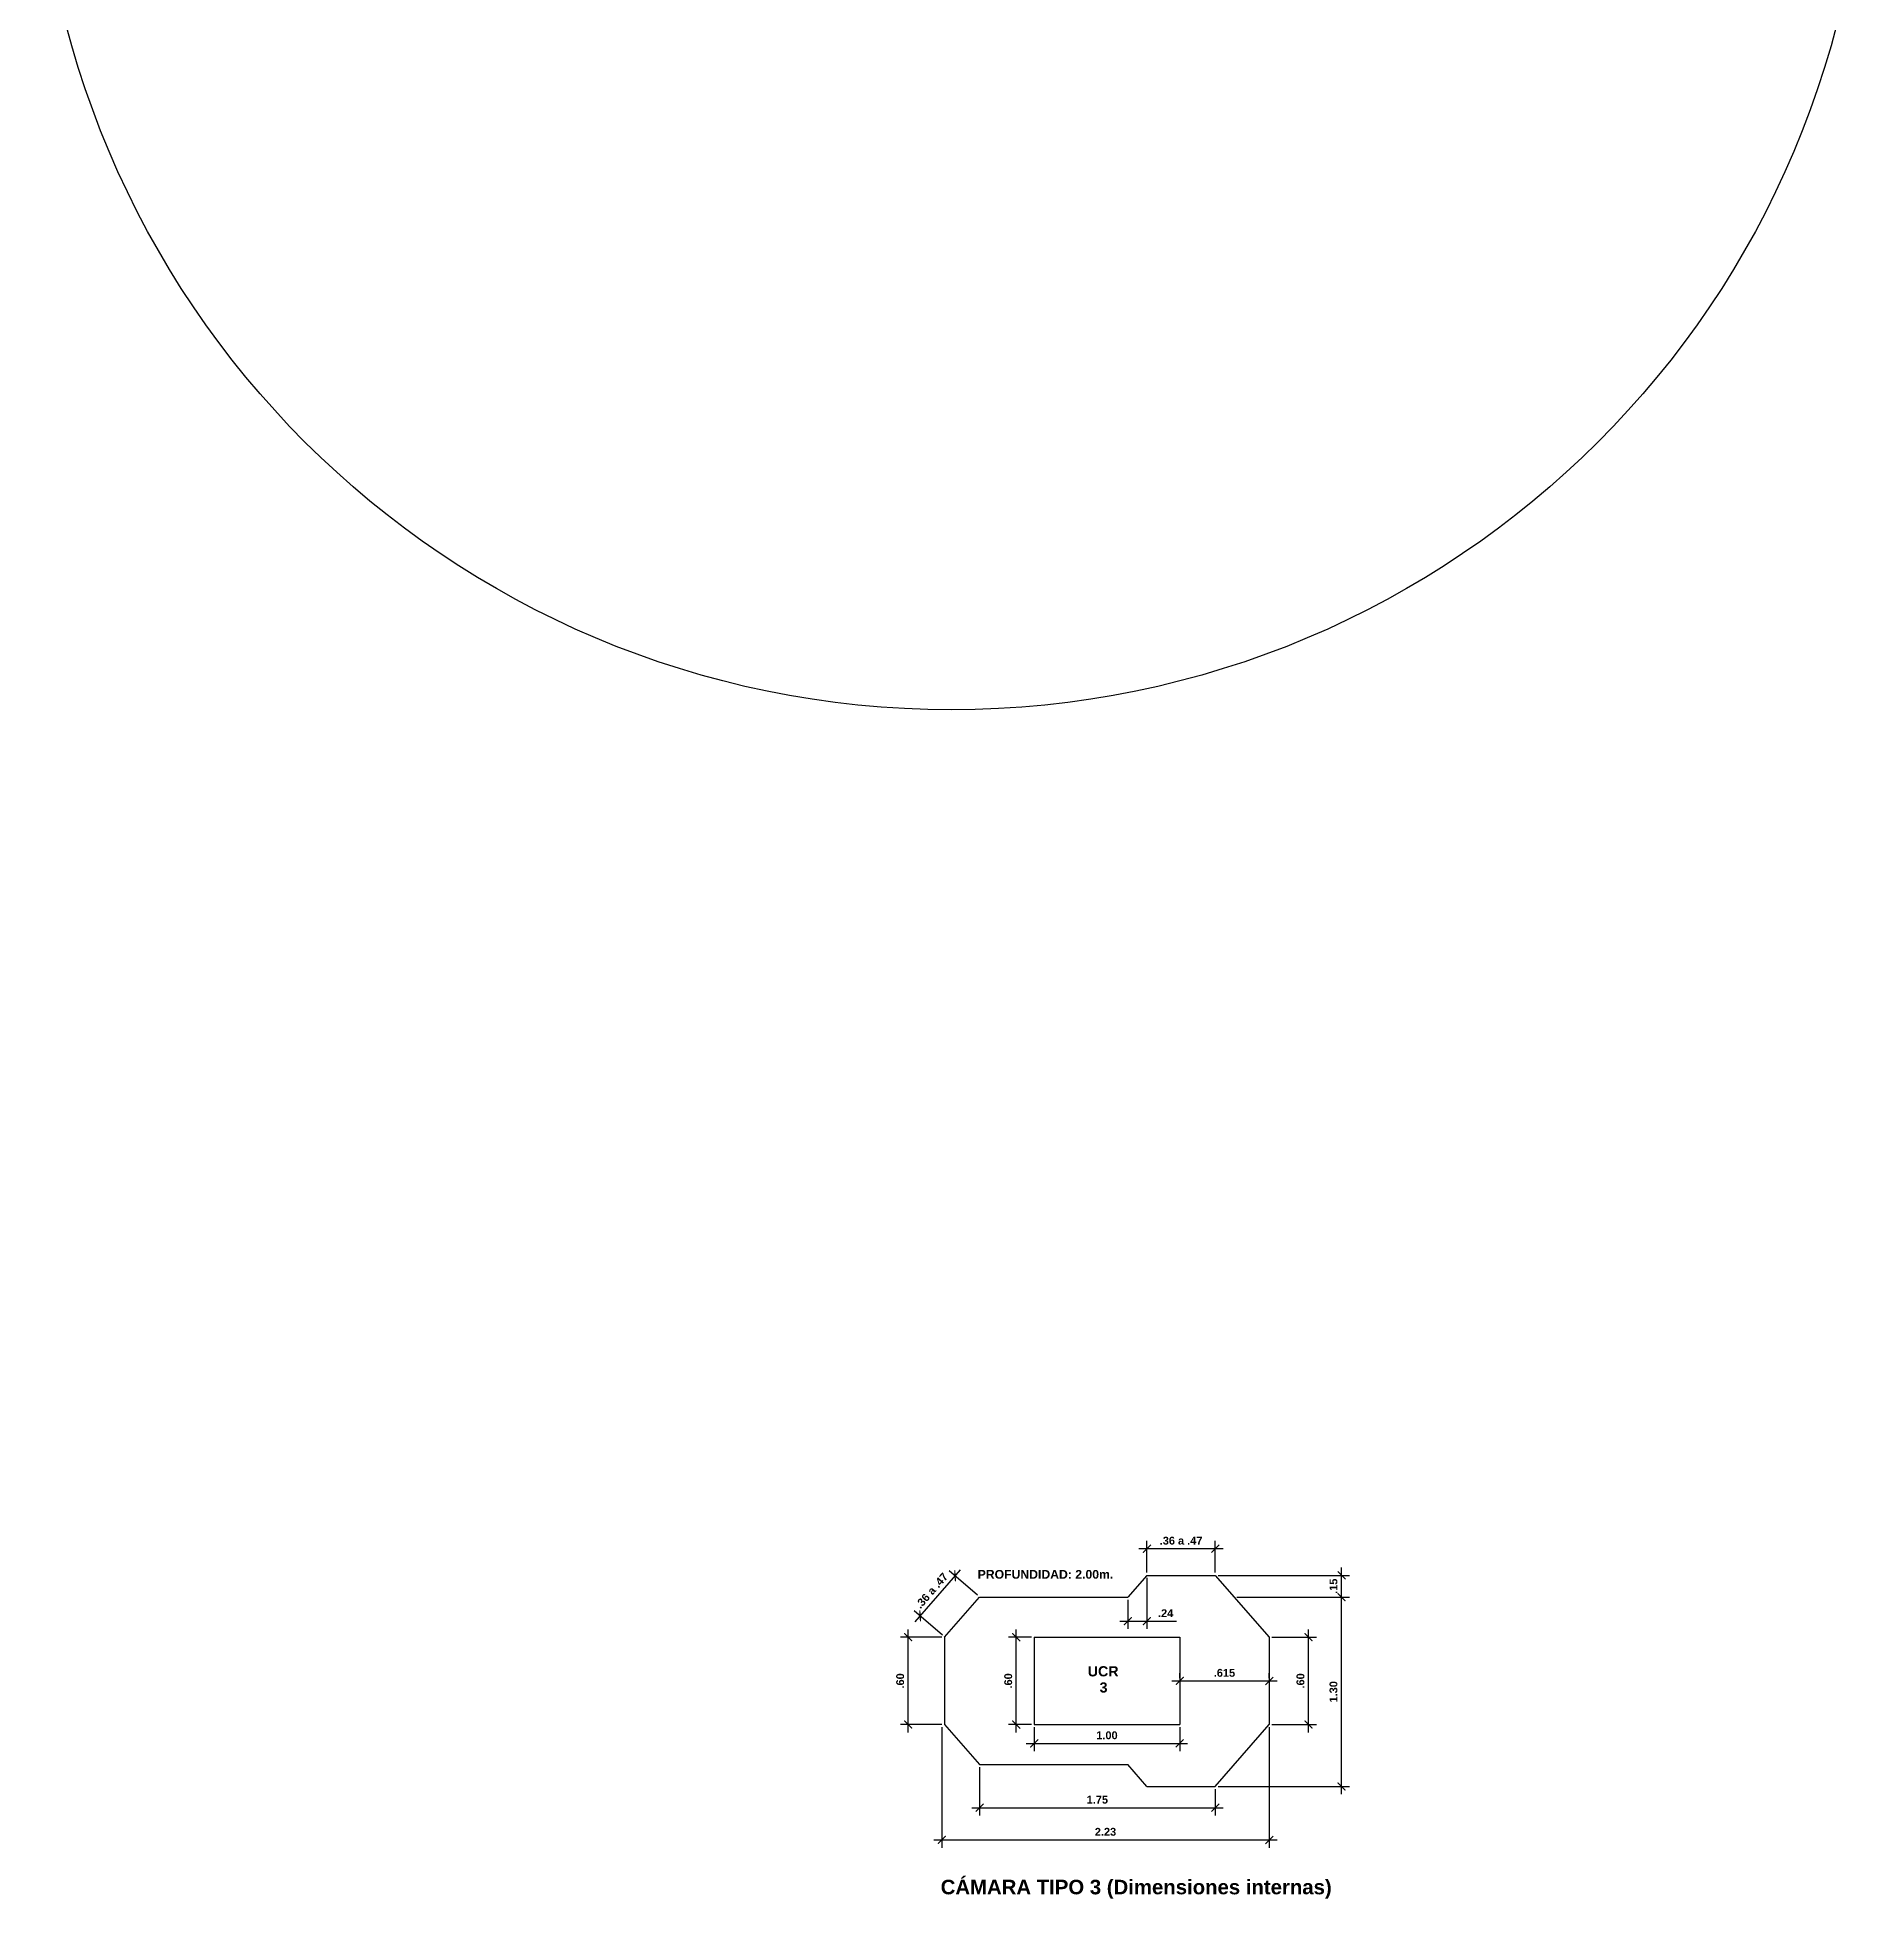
# Model space of a CAD drawing. Extents: x -1592 to 8, y 0 to 418.
# Drawn here: x -1267.13 to -1254.57, y 275 to 287.79 of the extents above; entities that cross this region are included whole.
import ezdxf

# ---------------------------------------------------------------- set-up
doc = ezdxf.new("R2010")
doc.units = 0
doc.header["$LTSCALE"] = 0.5
doc.header["$MEASUREMENT"] = 0
doc.layers.get('0').update_dxf_attribs({"linetype": 'CONTINUOUS'})
doc.layers.get('DEFPOINTS').update_dxf_attribs({"linetype": 'CONTINUOUS'})
for name, color, linetype in [('COTAS', 1, 'CONTINUOUS'), ('fib-optica', 2, 'CONTINUOUS'), ('paredes', 1, 'CONTINUOUS')]:
    doc.layers.add(name, color=color, linetype=linetype)
doc.styles.add('ALR4', font='sanssb__.ttf')
doc.dimstyles.new('1-50', dxfattribs={"dimscale": 0.6, "dimtxt": 0.18, "dimasz": 0.18, "dimexe": 0.18, "dimexo": 0.0625, "dimgap": 0.09, "dimtad": 1, "dimzin": 4, "dimdsep": 46, "dimtxsty": 'Standard', "dimblk1": 'ARCHTICK', "dimblk2": 'ARCHTICK', "dimsah": 1, "dimcen": 0.09, "dimdle": 0.18, "dimclrd": 6, "dimclre": 6, "dimclrt": 1, "dimadec": 0, "dimazin": 0, "dimtfac": 1, "dimtofl": 0, "dimtmove": 0, "dimatfit": 3, "dimldrblk": 'ARCHTICK', "dimfxl": 1, "dimtolj": 1, "dimtzin": 4, "dimarcsym": 0})

# ---------------------------------------------------------------- blocks, each defined once
blk = doc.blocks.new('_ARCHTICK')
at = {"color": 0, "linetype": 'ByBlock', "const_width": 0.15}
blk.add_lwpolyline([(-0.5, -0.5), (0.5, 0.5)], dxfattribs=at)
blk = doc.blocks.new('*D27')
at = {"layer": 'COTAS', "color": 6, "lineweight": -2, "transparency": 16777216}
for p, q in [((-1261.144, 276.143), (-1261.144, 276.851)), ((-1260.913, 276.797), (-1261.198, 276.797)), ((-1260.913, 276.197), (-1261.198, 276.197))]:
    blk.add_line(p, q, dxfattribs=at)
at = {"layer": 'DEFPOINTS', "color": 0, "transparency": 16777216}
for p in [(-1261.144, 276.797), (-1260.894, 276.797), (-1260.894, 276.197)]:
    blk.add_point(p, dxfattribs=at)
at = {"layer": 'COTAS', "color": 6, "lineweight": -2, "transparency": 16777216, "xscale": 0.054, "yscale": 0.054, "zscale": 0.054}
for p, rotation in [((-1261.144, 276.797), 90), ((-1261.144, 276.197), 270)]:
    blk.add_blockref('_ARCHTICK', p, dxfattribs=dict(at, rotation=rotation))
at = {"layer": 'COTAS', "color": 1, "transparency": 16777216, "insert": (-1261.199, 276.497), "char_height": 0.054, "attachment_point": 5, "rotation": 90, "style": 'ALR4'}
blk.add_mtext('\\A1;.60', dxfattribs=at)
blk = doc.blocks.new('*D28')
at = {"layer": 'COTAS', "color": 6, "lineweight": -2, "transparency": 16777216}
for p, q in [((-1260.913, 276.179), (-1260.913, 275.351)), ((-1258.664, 276.179), (-1258.664, 275.351)), ((-1260.967, 275.405), (-1258.61, 275.405))]:
    blk.add_line(p, q, dxfattribs=at)
at = {"layer": 'DEFPOINTS', "color": 0, "transparency": 16777216}
for p in [(-1260.913, 276.197), (-1258.664, 276.197), (-1258.664, 275.405)]:
    blk.add_point(p, dxfattribs=at)
at = {"layer": 'COTAS', "color": 6, "lineweight": -2, "transparency": 16777216, "xscale": 0.054, "yscale": 0.054, "zscale": 0.054, "rotation": 180}
blk.add_blockref('_ARCHTICK', (-1260.913, 275.405), dxfattribs=at)
at = {"layer": 'COTAS', "color": 6, "lineweight": -2, "transparency": 16777216, "xscale": 0.054, "yscale": 0.054, "zscale": 0.054}
blk.add_blockref('_ARCHTICK', (-1258.664, 275.405), dxfattribs=at)
at = {"layer": 'COTAS', "color": 1, "transparency": 16777216, "insert": (-1259.789, 275.46), "char_height": 0.054, "attachment_point": 5, "style": 'ALR4'}
blk.add_mtext('\\A1;2.23', dxfattribs=at)
blk = doc.blocks.new('*D29')
at = {"layer": 'COTAS', "color": 6, "lineweight": -2, "transparency": 16777216}
for p, q in [((-1258.395, 276.143), (-1258.395, 276.851)), ((-1258.646, 276.797), (-1258.341, 276.797)), ((-1258.646, 276.197), (-1258.341, 276.197))]:
    blk.add_line(p, q, dxfattribs=at)
at = {"layer": 'DEFPOINTS', "color": 0, "transparency": 16777216}
for p in [(-1258.664, 276.797), (-1258.395, 276.797), (-1258.664, 276.197)]:
    blk.add_point(p, dxfattribs=at)
at = {"layer": 'COTAS', "color": 6, "lineweight": -2, "transparency": 16777216, "xscale": 0.054, "yscale": 0.054, "zscale": 0.054}
for p, rotation in [((-1258.395, 276.797), 90), ((-1258.395, 276.197), 270)]:
    blk.add_blockref('_ARCHTICK', p, dxfattribs=dict(at, rotation=rotation))
at = {"layer": 'COTAS', "color": 1, "transparency": 16777216, "insert": (-1258.45, 276.497), "char_height": 0.054, "attachment_point": 5, "rotation": 90, "style": 'ALR4'}
blk.add_mtext('\\A1;.60', dxfattribs=at)
blk = doc.blocks.new('*D30')
at = {"layer": 'COTAS', "color": 6, "lineweight": -2, "transparency": 16777216}
for p, q in [((-1258.981, 277.405), (-1259.559, 277.405)), ((-1259.505, 277.241), (-1259.505, 277.459)), ((-1259.035, 277.241), (-1259.035, 277.459))]:
    blk.add_line(p, q, dxfattribs=at)
at = {"layer": 'DEFPOINTS', "color": 0, "transparency": 16777216}
for p in [(-1259.505, 277.405), (-1259.505, 277.222), (-1259.035, 277.222)]:
    blk.add_point(p, dxfattribs=at)
at = {"layer": 'COTAS', "color": 6, "lineweight": -2, "transparency": 16777216, "xscale": 0.054, "yscale": 0.054, "zscale": 0.054, "rotation": 180}
blk.add_blockref('_ARCHTICK', (-1259.505, 277.405), dxfattribs=at)
at = {"layer": 'COTAS', "color": 6, "lineweight": -2, "transparency": 16777216, "xscale": 0.054, "yscale": 0.054, "zscale": 0.054}
blk.add_blockref('_ARCHTICK', (-1259.035, 277.405), dxfattribs=at)
at = {"layer": 'COTAS', "color": 1, "transparency": 16777216, "insert": (-1259.27, 277.46), "char_height": 0.054, "attachment_point": 5, "style": 'ALR4'}
blk.add_mtext('\\A1;.36 a .47', dxfattribs=at)
blk = doc.blocks.new('*D31')
at = {"layer": 'COTAS', "color": 6, "lineweight": -2, "transparency": 16777216}
for p, q in [((-1260.654, 275.904), (-1260.654, 275.572)), ((-1259.035, 275.754), (-1259.035, 275.572)), ((-1260.708, 275.626), (-1258.981, 275.626))]:
    blk.add_line(p, q, dxfattribs=at)
at = {"layer": 'DEFPOINTS', "color": 0, "transparency": 16777216}
for p in [(-1260.654, 275.922), (-1259.035, 275.772), (-1259.035, 275.626)]:
    blk.add_point(p, dxfattribs=at)
at = {"layer": 'COTAS', "color": 6, "lineweight": -2, "transparency": 16777216, "xscale": 0.054, "yscale": 0.054, "zscale": 0.054, "rotation": 180}
blk.add_blockref('_ARCHTICK', (-1260.654, 275.626), dxfattribs=at)
at = {"layer": 'COTAS', "color": 6, "lineweight": -2, "transparency": 16777216, "xscale": 0.054, "yscale": 0.054, "zscale": 0.054}
blk.add_blockref('_ARCHTICK', (-1259.035, 275.626), dxfattribs=at)
at = {"layer": 'COTAS', "color": 1, "transparency": 16777216, "insert": (-1259.845, 275.681), "char_height": 0.054, "attachment_point": 5, "style": 'ALR4'}
blk.add_mtext('\\A1;1.75', dxfattribs=at)
blk = doc.blocks.new('*D32')
at = {"layer": 'COTAS', "color": 6, "lineweight": -2, "transparency": 16777216}
for p, q in [((-1260.402, 276.143), (-1260.402, 276.851)), ((-1260.298, 276.797), (-1260.456, 276.797)), ((-1260.298, 276.197), (-1260.456, 276.197))]:
    blk.add_line(p, q, dxfattribs=at)
at = {"layer": 'DEFPOINTS', "color": 0, "transparency": 16777216}
for p in [(-1260.402, 276.797), (-1260.279, 276.797), (-1260.279, 276.197)]:
    blk.add_point(p, dxfattribs=at)
at = {"layer": 'COTAS', "color": 6, "lineweight": -2, "transparency": 16777216, "xscale": 0.054, "yscale": 0.054, "zscale": 0.054}
for p, rotation in [((-1260.402, 276.797), 90), ((-1260.402, 276.197), 270)]:
    blk.add_blockref('_ARCHTICK', p, dxfattribs=dict(at, rotation=rotation))
at = {"layer": 'COTAS', "color": 1, "transparency": 16777216, "insert": (-1260.457, 276.497), "char_height": 0.054, "attachment_point": 5, "rotation": 90, "style": 'ALR4'}
blk.add_mtext('\\A1;.60', dxfattribs=at)
blk = doc.blocks.new('*D33')
at = {"layer": 'COTAS', "color": 6, "lineweight": -2, "transparency": 16777216}
for p, q in [((-1260.279, 276.179), (-1260.279, 276.014)), ((-1259.279, 276.179), (-1259.279, 276.014)), ((-1260.333, 276.068), (-1259.225, 276.068))]:
    blk.add_line(p, q, dxfattribs=at)
at = {"layer": 'DEFPOINTS', "color": 0, "transparency": 16777216}
for p in [(-1260.279, 276.197), (-1259.279, 276.197), (-1259.279, 276.068)]:
    blk.add_point(p, dxfattribs=at)
at = {"layer": 'COTAS', "color": 6, "lineweight": -2, "transparency": 16777216, "xscale": 0.054, "yscale": 0.054, "zscale": 0.054, "rotation": 180}
blk.add_blockref('_ARCHTICK', (-1260.279, 276.068), dxfattribs=at)
at = {"layer": 'COTAS', "color": 6, "lineweight": -2, "transparency": 16777216, "xscale": 0.054, "yscale": 0.054, "zscale": 0.054}
blk.add_blockref('_ARCHTICK', (-1259.279, 276.068), dxfattribs=at)
at = {"layer": 'COTAS', "color": 1, "transparency": 16777216, "insert": (-1259.779, 276.123), "char_height": 0.054, "attachment_point": 5, "style": 'ALR4'}
blk.add_mtext('\\A1;1.00', dxfattribs=at)
blk = doc.blocks.new('*D34')
at = {"layer": 'COTAS', "color": 6, "lineweight": -2, "transparency": 16777216}
for p, q in [((-1259.333, 276.497), (-1258.61, 276.497)), ((-1259.279, 276.516), (-1259.279, 276.551)), ((-1258.664, 276.516), (-1258.664, 276.551))]:
    blk.add_line(p, q, dxfattribs=at)
at = {"layer": 'DEFPOINTS', "color": 0, "transparency": 16777216}
for p in [(-1259.279, 276.497), (-1258.664, 276.497), (-1258.664, 276.497)]:
    blk.add_point(p, dxfattribs=at)
at = {"layer": 'COTAS', "color": 6, "lineweight": -2, "transparency": 16777216, "xscale": 0.054, "yscale": 0.054, "zscale": 0.054, "rotation": 180}
blk.add_blockref('_ARCHTICK', (-1259.279, 276.497), dxfattribs=at)
at = {"layer": 'COTAS', "color": 6, "lineweight": -2, "transparency": 16777216, "xscale": 0.054, "yscale": 0.054, "zscale": 0.054}
blk.add_blockref('_ARCHTICK', (-1258.664, 276.497), dxfattribs=at)
at = {"layer": 'COTAS', "color": 1, "transparency": 16777216, "insert": (-1258.972, 276.552), "char_height": 0.054, "attachment_point": 5, "style": 'ALR4'}
blk.add_mtext('\\A1;.615', dxfattribs=at)
blk = doc.blocks.new('*D35')
at = {"layer": 'COTAS', "color": 6, "lineweight": -2, "transparency": 16777216}
for p, q in [((-1259.505, 277.204), (-1259.505, 276.854)), ((-1259.636, 277.054), (-1259.636, 276.854)), ((-1259.69, 276.908), (-1259.505, 276.908)), ((-1259.505, 276.908), (-1259.301, 276.908))]:
    blk.add_line(p, q, dxfattribs=at)
at = {"layer": 'DEFPOINTS', "color": 0, "transparency": 16777216}
for p in [(-1259.505, 277.222), (-1259.636, 277.072), (-1259.505, 276.908)]:
    blk.add_point(p, dxfattribs=at)
at = {"layer": 'COTAS', "color": 6, "lineweight": -2, "transparency": 16777216, "xscale": 0.054, "yscale": 0.054, "zscale": 0.054, "rotation": 180}
blk.add_blockref('_ARCHTICK', (-1259.636, 276.908), dxfattribs=at)
at = {"layer": 'COTAS', "color": 6, "lineweight": -2, "transparency": 16777216, "xscale": 0.054, "yscale": 0.054, "zscale": 0.054}
blk.add_blockref('_ARCHTICK', (-1259.505, 276.908), dxfattribs=at)
at = {"layer": 'COTAS', "color": 1, "transparency": 16777216, "insert": (-1259.376, 276.962), "char_height": 0.054, "attachment_point": 5, "style": 'ALR4'}
blk.add_mtext('\\A1;.24', dxfattribs=at)
blk = doc.blocks.new('*D36')
at = {"layer": 'COTAS', "color": 6, "lineweight": -2, "transparency": 16777216}
for p, q in [((-1258.168, 275.718), (-1258.168, 277.126)), ((-1258.886, 277.072), (-1258.114, 277.072)), ((-1259.016, 275.772), (-1258.114, 275.772))]:
    blk.add_line(p, q, dxfattribs=at)
at = {"layer": 'DEFPOINTS', "color": 0, "transparency": 16777216}
for p in [(-1258.904, 277.072), (-1258.168, 277.072), (-1259.035, 275.772)]:
    blk.add_point(p, dxfattribs=at)
at = {"layer": 'COTAS', "color": 6, "lineweight": -2, "transparency": 16777216, "xscale": 0.054, "yscale": 0.054, "zscale": 0.054}
for p, rotation in [((-1258.168, 277.072), 90), ((-1258.168, 275.772), 270)]:
    blk.add_blockref('_ARCHTICK', p, dxfattribs=dict(at, rotation=rotation))
at = {"layer": 'COTAS', "color": 1, "transparency": 16777216, "insert": (-1258.223, 276.422), "char_height": 0.054, "attachment_point": 5, "rotation": 90, "style": 'ALR4'}
blk.add_mtext('\\A1;1.30', dxfattribs=at)
blk = doc.blocks.new('*D37')
at = {"layer": 'COTAS', "color": 6, "lineweight": -2, "transparency": 16777216}
for p, q in [((-1258.168, 277.018), (-1258.168, 277.276)), ((-1259.016, 277.222), (-1258.114, 277.222)), ((-1258.481, 277.072), (-1258.114, 277.072))]:
    blk.add_line(p, q, dxfattribs=at)
at = {"layer": 'DEFPOINTS', "color": 0, "transparency": 16777216}
for p in [(-1259.035, 277.222), (-1258.168, 277.222), (-1258.5, 277.072)]:
    blk.add_point(p, dxfattribs=at)
at = {"layer": 'COTAS', "color": 6, "lineweight": -2, "transparency": 16777216, "xscale": 0.054, "yscale": 0.054, "zscale": 0.054}
for p, rotation in [((-1258.168, 277.222), 90), ((-1258.168, 277.072), 270)]:
    blk.add_blockref('_ARCHTICK', p, dxfattribs=dict(at, rotation=rotation))
at = {"layer": 'COTAS', "color": 1, "transparency": 16777216, "insert": (-1258.223, 277.147), "char_height": 0.054, "attachment_point": 5, "rotation": 90, "style": 'ALR4'}
blk.add_mtext('\\A1;.15', dxfattribs=at)
blk = doc.blocks.new('*D38')
at = {"layer": 'COTAS', "color": 6, "lineweight": -2, "transparency": 16777216}
for p, q in [((-1261.097, 276.903), (-1260.786, 277.259)), ((-1260.668, 277.085), (-1260.862, 277.254)), ((-1260.908, 276.81), (-1261.102, 276.979))]:
    blk.add_line(p, q, dxfattribs=at)
at = {"layer": 'DEFPOINTS', "color": 0, "transparency": 16777216}
for p in [(-1260.822, 277.219), (-1260.654, 277.072), (-1260.894, 276.797)]:
    blk.add_point(p, dxfattribs=at)
at = {"layer": 'COTAS', "color": 6, "lineweight": -2, "transparency": 16777216, "xscale": 0.054, "yscale": 0.054, "zscale": 0.054}
for p, rotation in [((-1260.822, 277.219), 48.88790956082966), ((-1261.062, 276.944), 228.8879095608297)]:
    blk.add_blockref('_ARCHTICK', p, dxfattribs=dict(at, rotation=rotation))
at = {"layer": 'COTAS', "color": 1, "transparency": 16777216, "insert": (-1260.983, 277.117), "char_height": 0.054, "attachment_point": 5, "rotation": 48.8879, "style": 'ALR4'}
blk.add_mtext('\\A1;.36 a .47', dxfattribs=at)

msp = doc.modelspace()

# ---------------------------------------------------------------- linework, layer by layer
at = {"layer": 'fib-optica', "color": 1}
msp.add_circle((-1260.847, 289.447), 6.279, dxfattribs=at)
at = {"layer": 'paredes', "color": 3}
for p, q in [((-1259.505, 277.222), (-1259.636, 277.072)), ((-1259.505, 277.222), (-1259.035, 277.222)), ((-1259.035, 277.222), (-1258.664, 276.797)), ((-1260.894, 276.797), (-1260.654, 277.072)), ((-1260.654, 277.072), (-1259.636, 277.072)), ((-1260.894, 276.797), (-1260.894, 276.197)), ((-1258.664, 276.797), (-1258.664, 276.197)), ((-1260.894, 276.197), (-1260.654, 275.922)), ((-1259.035, 275.772), (-1258.664, 276.197)), ((-1260.654, 275.922), (-1259.636, 275.922)), ((-1259.505, 275.772), (-1259.636, 275.922)), ((-1259.505, 275.772), (-1259.035, 275.772))]:
    msp.add_line(p, q, dxfattribs=at)
at = {"layer": 'paredes'}
for p, q in [((-1260.279, 276.797), (-1260.279, 276.197)), ((-1260.279, 276.797), (-1259.279, 276.797)), ((-1259.279, 276.797), (-1259.279, 276.197)), ((-1260.279, 276.197), (-1259.279, 276.197))]:
    msp.add_line(p, q, dxfattribs=at)

# ---------------------------------------------------------------- texts
at = {"layer": 'COTAS', "color": 3, "style": 'ALR4'}
for s, height, p in [('PROFUNDIDAD: 2.00m.', 0.06, (-1260.667, 277.199)), ('UCR', 0.07, (-1259.911, 276.528)), ('   3', 0.07, (-1259.911, 276.417)), ('CÁMARA TIPO 3 (Dimensiones internas)', 0.1, (-1260.921, 275.031))]:
    msp.add_text(s, height=height, dxfattribs=at).set_placement(p)

# ---------------------------------------------------------------- dimensions: what is measured, and where the dimension line sits
at = {"layer": 'COTAS', "color": 3}
for base, p1, p2, text, picture, middle in [((-1259.505, 277.405), (-1259.035, 277.222), (-1259.505, 277.222), '.36 a .47', '*D30', (-1259.27, 277.46)), ((-1259.505, 276.908), (-1259.636, 277.072), (-1259.505, 277.222), '.24', '*D35', (-1259.376, 276.962)), ((-1258.664, 276.497), (-1259.279, 276.497), (-1258.664, 276.497), '.615', '*D34', (-1258.972, 276.552)), ((-1258.664, 275.405), (-1260.913, 276.197), (-1258.664, 276.197), '2.23', '*D28', (-1259.789, 275.46)), ((-1259.035, 275.626), (-1260.654, 275.922), (-1259.035, 275.772), '1.75', '*D31', (-1259.845, 275.681))]:
    dim = msp.add_linear_dim(base=base, p1=p1, p2=p2, text=text, dimstyle='1-50', override={"dimscale": 0.3, "dimtxsty": 'ALR4'}, dxfattribs=at)
    dim.commit()
    dim.dimension.update_dxf_attribs({"geometry": picture, "text_midpoint": middle})
dim = msp.add_aligned_dim(p1=(-1260.894, 276.797), p2=(-1260.654, 277.072), distance=0.222, text='.36 a .47', dimstyle='1-50', override={"dimscale": 0.3, "dimtxsty": 'ALR4'}, dxfattribs=at)
dim.commit()
dim.dimension.update_dxf_attribs({"geometry": '*D38', "text_midpoint": (-1260.983, 277.117)})
for base, p1, p2, picture, middle in [((-1258.168, 277.222), (-1258.5, 277.072), (-1259.035, 277.222), '*D37', (-1258.223, 277.147)), ((-1261.144, 276.797), (-1260.894, 276.197), (-1260.894, 276.797), '*D27', (-1261.199, 276.497)), ((-1260.402, 276.797), (-1260.279, 276.197), (-1260.279, 276.797), '*D32', (-1260.457, 276.497)), ((-1258.395, 276.797), (-1258.664, 276.197), (-1258.664, 276.797), '*D29', (-1258.45, 276.497))]:
    dim = msp.add_linear_dim(base=base, p1=p1, p2=p2, angle=90, dimstyle='1-50', override={"dimscale": 0.3, "dimtxsty": 'ALR4'}, dxfattribs=at)
    dim.commit()
    dim.dimension.update_dxf_attribs({"geometry": picture, "text_midpoint": middle})
dim = msp.add_linear_dim(base=(-1258.168, 277.072), p1=(-1259.035, 275.772), p2=(-1258.904, 277.072), angle=90, text='1.30', dimstyle='1-50', override={"dimscale": 0.3, "dimtxsty": 'ALR4'}, dxfattribs=at)
dim.commit()
dim.dimension.update_dxf_attribs({"geometry": '*D36', "text_midpoint": (-1258.223, 276.422)})
dim = msp.add_linear_dim(base=(-1259.279, 276.068), p1=(-1260.279, 276.197), p2=(-1259.279, 276.197), dimstyle='1-50', override={"dimscale": 0.3, "dimtxsty": 'ALR4'}, dxfattribs=at)
dim.commit()
dim.dimension.update_dxf_attribs({"geometry": '*D33', "text_midpoint": (-1259.779, 276.123)})

doc.saveas('drawing.dxf')
